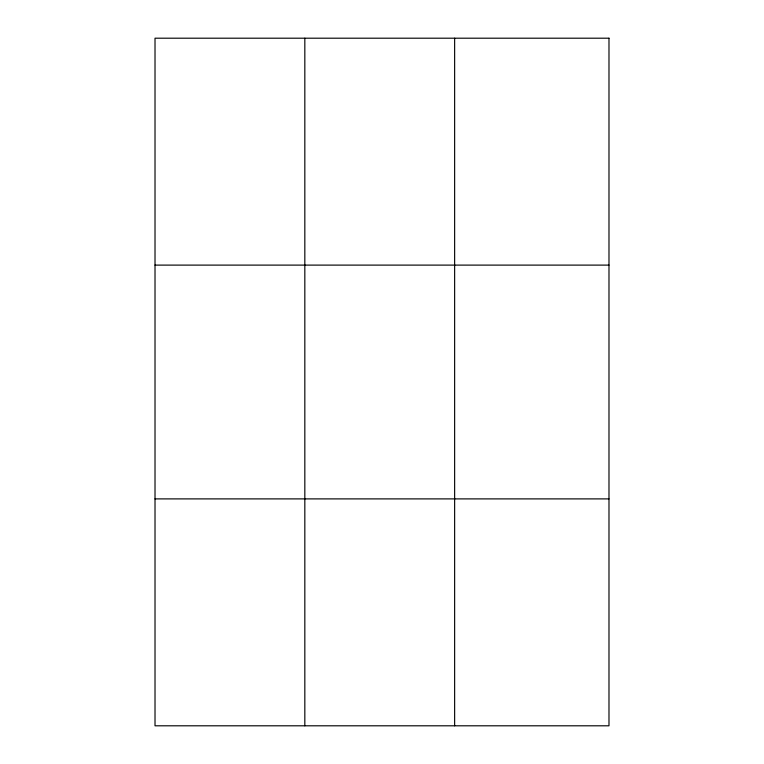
<?xml version="1.0" encoding="UTF-8"?>
<svg xmlns="http://www.w3.org/2000/svg" width="764" height="764" viewBox="0 0 764 764"><rect width="100%" height="100%" fill="white"/><g stroke="black" fill="none" stroke-linecap="round" stroke-linejoin="round"><path stroke-width="1.15" d="M304.826 38.2L304.826 725.8M454.637 38.2L454.637 725.8M155.016 265.108L608.984 265.108M155.016 498.892L608.984 498.892M608.984 38.2L608.984 725.8L155.016 725.8L155.016 38.2L608.984 38.2"/></g></svg>
